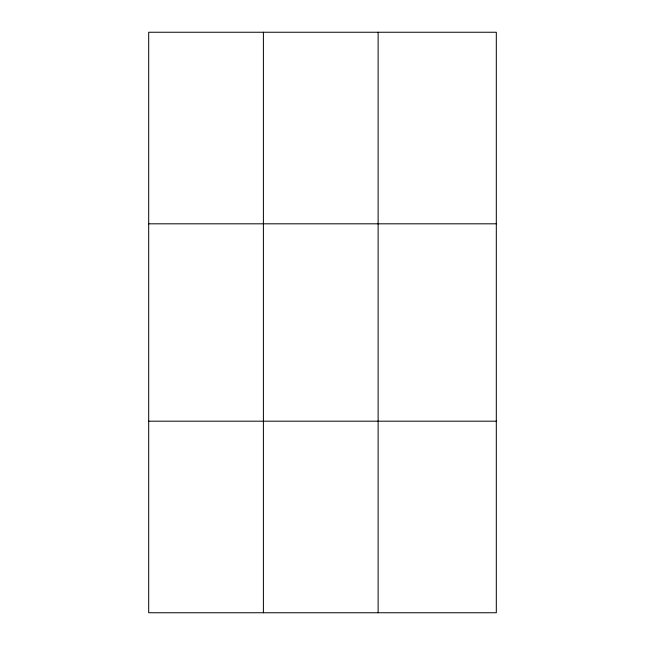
<?xml version="1.0" encoding="UTF-8"?>
<svg xmlns="http://www.w3.org/2000/svg" width="645" height="645" viewBox="0 0 645 645"><rect width="100%" height="100%" fill="white"/><g stroke="black" fill="none" stroke-linecap="round" stroke-linejoin="round"><path stroke-width="0.97" d="M263.402 612.75L263.402 32.25M378.123 612.75L378.123 32.25M496.311 223.815L496.311 32.25L148.689 32.25L148.689 612.75L496.311 612.75L496.311 223.815L148.689 223.815M148.689 421.185L496.311 421.185"/></g></svg>
